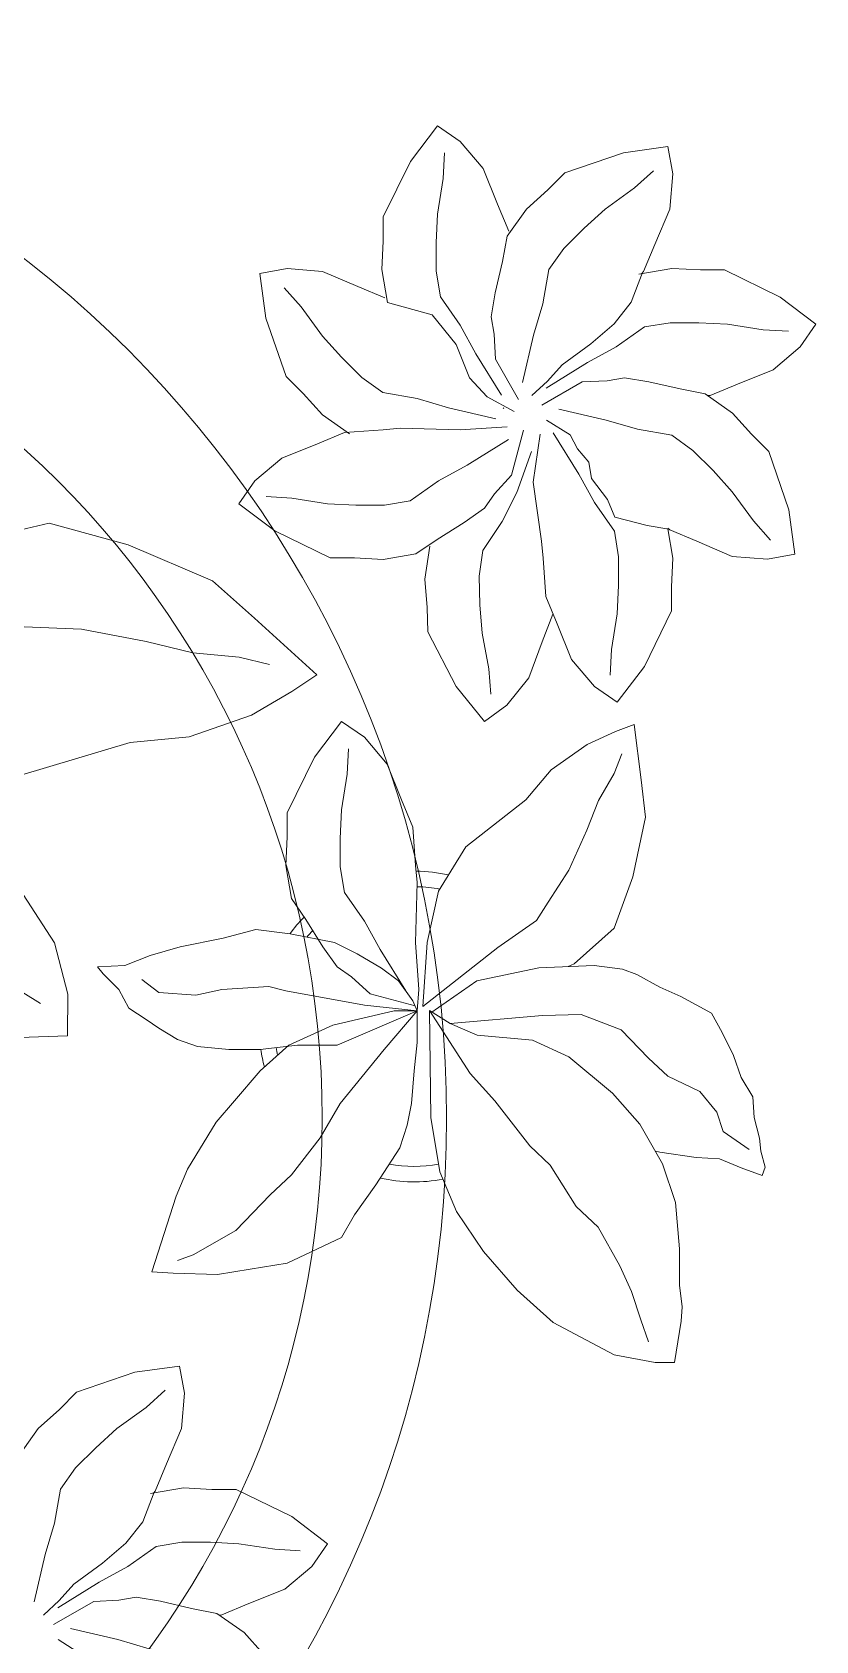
# Model space of a CAD drawing. Header units: millimetres. Extents: x 0 to 11.7, y 0 to 17.
# Drawn here: x 1.058 to 1.312, y 10.9 to 11.421 of the extents above; entities that cross this region are included whole.
import ezdxf

# ---------------------------------------------------------------- set-up
doc = ezdxf.new("R2010")
doc.units = ezdxf.units.MM
doc.layers.add('vegetacion', color=85, linetype='Continuous', lineweight=0)

msp = doc.modelspace()

# ---------------------------------------------------------------- linework, layer by layer
at = {"layer": 'vegetacion'}
for p, q in [((1.180518483033268, 11.37917010340072), (1.189317050519037, 11.39074396943829)), ((1.189317050519037, 11.39074396943829), (1.196681777377478, 11.38565146838175)), ((1.196681777377478, 11.38565146838175), (1.204111678809909, 11.37690162565735)), ((1.171719915547499, 11.36116116784626), (1.180518483033268, 11.37917010340072)), ((1.191141938590135, 11.37366094316684), (1.191598160607953, 11.38194783124976)), ((1.189317050519037, 11.36208707712927), (1.191141938590135, 11.37366094316684)), ((1.204111678809909, 11.37690162565735), (1.208739073561674, 11.36532775961979)), ((1.188860828501277, 11.3528742797634), (1.189317050519037, 11.36208707712927)), ((1.208739073561674, 11.36532775961979), (1.212388849703927, 11.35653162143126)), ((1.171719915547499, 11.35333723440488), (1.171719915547499, 11.36116116784626)), ((1.171263693529738, 11.34407814157484), (1.171719915547499, 11.35333723440488)), ((1.188860828501277, 11.34361518693333), (1.188860828501277, 11.3528742797634)), ((1.207996202042693, 11.33661330280938), (1.210298753430834, 11.34675036934397)), ((1.131771498987291, 11.3428040292076), (1.140580089320792, 11.34441073548052)), ((1.133733931413133, 11.32839854331397), (1.131771498987291, 11.3428040292076)), ((1.140580089320792, 11.34441073548052), (1.152020896131944, 11.3434773960422)), ((1.152020896131944, 11.3434773960422), (1.16347691749985, 11.33856549909069)), ((1.173088581600837, 11.33343018482029), (1.171263693529738, 11.34407814157484)), ((1.190229494554615, 11.33528200338628), (1.188860828501277, 11.34361518693333)), ((1.22338224157977, 11.33301216446227), (1.225334220132709, 11.34408904889159)), ((1.255747955051334, 11.34312028401084), (1.252005258141651, 11.33351437405159)), ((1.282263695699726, 11.34400335998973), (1.300272631254131, 11.33520479250396)), ((1.145141413437045, 11.33201489621786), (1.139604296361199, 11.3381972086587)), ((1.16347691749985, 11.33856549909069), (1.172277507921251, 11.33492647158931)), ((1.20668524712147, 11.32875822347177), (1.207996202042693, 11.33661330280938)), ((1.152034981866734, 11.32254054632818), (1.145141413437045, 11.33201489621786)), ((1.173088581600837, 11.33343018482029), (1.187538445347968, 11.32939701527101)), ((1.196681777377478, 11.32606920602041), (1.190229494554615, 11.33528200338628)), ((1.220429734142726, 11.32287033724378), (1.22338224157977, 11.33301216446227)), ((1.252005258141651, 11.33351437405159), (1.246524761379817, 11.32652525509695)), ((1.300272631254131, 11.33520479250396), (1.311846497291697, 11.32640622501819)), ((1.140246645131697, 11.30944277612755), (1.133733931413133, 11.32839854331397)), ((1.187538445347968, 11.32939701527101), (1.195327455976781, 11.31978746911605)), ((1.20176539414706, 11.31681011319034), (1.196681777377478, 11.32606920602041)), ((1.207665800764971, 11.32319465269885), (1.20668524712147, 11.32875822347177)), ((1.216844963713925, 11.30753379409538), (1.220429734142726, 11.32287033724378)), ((1.210075152328045, 11.30343072405091), (1.20176539414706, 11.31681011319034)), ((1.171634226645608, 11.3042316922793), (1.164773983003158, 11.30915634982676)), ((1.210600792123159, 11.29924793219871), (1.210834630292766, 11.29904230144419)), ((1.159191654105996, 11.29128632185052), (1.171645133962386, 11.29219876588607)), ((1.130071807155446, 11.27557924952407), (1.138821649879844, 11.2830091509565)), ((1.142062332370358, 11.27003941073673), (1.133775444287494, 11.27049563275449)), ((1.172108088603864, 11.26775830064781), (1.162848995773857, 11.26775830064781)), ((1.06350248030833, 11.26184529746837), (1.038163585191342, 11.25601217473996)), ((1.089121144444562, 11.25492748731557), (1.06350248030833, 11.26184529746837)), ((1.154562107690936, 11.25061738769406), (1.136553172136473, 11.25941595517983)), ((1.116458297788824, 11.24321291521741), (1.089121144444562, 11.25492748731557)), ((1.162386041132322, 11.25061738769406), (1.154562107690936, 11.25061738769406)), ((1.171645133962386, 11.25016116567627), (1.162386041132322, 11.25061738769406)), ((1.130039632506907, 11.2311400729823), (1.116458297788824, 11.24321291521741)), ((1.055376809699112, 11.22835006536414), (1.073949539883472, 11.22758861811468)), ((1.073949539883472, 11.22758861811468), (1.09491361558662, 11.22358922467669)), ((1.150157872064142, 11.21279100791179), (1.130039632506907, 11.2311400729823)), ((1.09491361558662, 11.22358922467669), (1.109988446678642, 11.21991023381858)), ((1.109988446678642, 11.21991023381858), (1.125053751974917, 11.21850961848338)), ((1.125053751974917, 11.21850961848338), (1.134914701554976, 11.216110273456)), ((1.142084727249824, 11.20735575090006), (1.150157872064142, 11.21279100791179)), ((1.129038865402038, 11.1996826234307), (1.142084727249824, 11.20735575090006)), ((1.108857070181102, 11.19260983243527), (1.129038865402038, 11.1996826234307)), ((1.054332669436462, 11.18018454077099), (1.089785338037473, 11.19085312972851)), ((1.089785338037473, 11.19085312972851), (1.108857070181102, 11.19260983243527)), ((1.165598982480049, 11.19250074925867), (1.17302888391248, 11.18375090653427)), ((1.065259924338989, 11.12586212577281), (1.055060418693074, 11.14153203924988)), ((1.130469887110905, 11.13014075904829), (1.14154956468559, 11.12875189512377)), ((1.069575700308235, 11.10919355536242), (1.065259924338989, 11.12586212577281)), ((1.178992357430616, 11.1102800049278), (1.170682599249574, 11.12365939406723)), ((1.171138821267391, 11.11764098372771), (1.176678660054677, 11.11352068741832)), ((1.050085439830866, 11.1127531046518), (1.06064331088993, 11.10615667932336)), ((1.069462008877338, 11.09576314941705), (1.069575700308235, 11.10919355536242)), ((1.140180898632252, 11.1102800049278), (1.13464105984491, 11.11166886885232)), ((1.165598982480049, 11.1056504585128), (1.140180898632252, 11.1102800049278)), ((1.182022975120105, 11.10541898119203), (1.167489045125137, 11.10935409564479)), ((1.175309994001339, 11.10379863994677), (1.155431748940941, 11.09916909353174)), ((1.18273989543377, 11.10379863994677), (1.156800414994279, 11.09268772855071)), ((1.18273989543377, 11.10379863994677), (1.165598982480049, 11.1056504585128)), ((1.18273989543377, 11.10379863994677), (1.172051265302912, 11.0912988646262)), ((1.155431748940941, 11.09916909353174), (1.14109334266783, 11.09268772855071)), ((1.047668770030555, 11.09496605375537), (1.069462008877338, 11.09576314941705)), ((1.14109334266783, 11.09268772855071), (1.131838553164243, 11.08440084046782)), ((1.143895849348496, 11.09268772855071), (1.131838553164243, 11.0912988646262)), ((1.156800414994279, 11.09268772855071), (1.143895849348496, 11.09268772855071)), ((1.172051265302912, 11.0912988646262), (1.15777803360379, 11.07375288371327)), ((1.169313933196236, 11.04741076461175), (1.177134882072494, 11.05944758529083)), ((1.142005786703407, 11.05065144710227), (1.135097281862727, 11.04417008212124)), ((1.128644999039807, 11.02014273622726), (1.140637120650013, 11.02199455479328)), ((1.124064642515805, 10.94870656882276), (1.142073578070267, 10.93990800133699)), ((1.136564417836382, 10.92928454578009), (1.144851305919303, 10.92882832376233)), ((1.066334198720426, 10.91035133204221), (1.079713587859885, 10.91866109022322)), ((1.139805100326896, 10.91631480556035), (1.128231234289331, 10.91168741080855)), ((1.066756267723861, 10.91267428820356), (1.061628317537384, 10.90796175522763)), ((1.064857035598379, 10.90487581318396), (1.077916622169425, 10.91237030752643)), ((1.099516777478925, 10.91243028232759), (1.109653844013508, 10.91012773093939)), ((1.128231234289331, 10.91168741080855), (1.119435096100801, 10.90803763466633)), ((1.119435096100801, 10.90803763466633), (1.118577335982025, 10.90797478812758))]:
    msp.add_line(p, q, dxfattribs=at)
for points in [[(1.210298753430834, 11.34675036934397), (1.21190433088185, 11.35490007121138), (1.218143182578785, 11.36371970436829), (1.22501294758905, 11.36994427401356), (1.230545303980989, 11.37547663040553), (1.249501071167401, 11.38198934412412), (1.263906557061034, 11.38395177654991), (1.265513263333958, 11.37514318621643), (1.26457992389561, 11.36370237940528), (1.259668026944155, 11.35224635803738), (1.256028999442776, 11.343445767616), (1.255466910659891, 11.34279480040567)], [(1.225334220132709, 11.34408904889159), (1.230258877680228, 11.3509492925341), (1.236806045007995, 11.35749645986186), (1.243643074181591, 11.36368829367046), (1.25311742407132, 11.37058186210018), (1.259299736512162, 11.37611897917603)], [(1.254532712673722, 11.34263469393639), (1.265180669428275, 11.34445958200752), (1.274439762258339, 11.34400335998973), (1.282263695699726, 11.34400335998973)], [(1.246524761379817, 11.32652525509695), (1.238961034854697, 11.32008251677723), (1.229666625141647, 11.31327552470091), (1.224955320907782, 11.30797107937053), (1.219827370721248, 11.3032585463946)], [(1.224533251904347, 11.30564812320918), (1.237912641043749, 11.31395788139019), (1.247171733873813, 11.31904149815972), (1.256384531239746, 11.32549378098264), (1.264717714786741, 11.32686244703598), (1.273976807616805, 11.32686244703598), (1.283189604982738, 11.32640622501819), (1.294763471020303, 11.32458133694706), (1.303050359103167, 11.3241251149293)], [(1.311846497291697, 11.32640622501819), (1.306753996235216, 11.31904149815972), (1.298004153510817, 11.31161159672732), (1.286430287473252, 11.30698420197552), (1.277634149284665, 11.3033344258333), (1.276776389165946, 11.30327157929455)], [(1.164773983003158, 11.30915634982676), (1.158226815675391, 11.31570351715453), (1.152034981866734, 11.32254054632818)], [(1.215550671186293, 11.30195356092884), (1.208056176843854, 11.31501314749988), (1.207665800764971, 11.32319465269885)], [(1.195327455976781, 11.31978746911605), (1.199631909219022, 11.30901312948777), (1.205371180208658, 11.3028979637528), (1.21418506065703, 11.29809319067533)], [(1.160823204325879, 11.29080180302839), (1.152003571168905, 11.29704065472532), (1.145779001523636, 11.30391041973559), (1.140246645131697, 11.30944277612755)], [(1.223056088782243, 11.30017260435093), (1.236115675353346, 11.3076670986934), (1.24429718055228, 11.30805747477228), (1.249860751325173, 11.30903802841578), (1.257715830662846, 11.30772707349456), (1.267852897197429, 11.30542452210636), (1.276002599064782, 11.3038189446554), (1.284822232221757, 11.29758009295847), (1.291046801866969, 11.2907103279482), (1.296579158258965, 11.28517797155624), (1.303091871977529, 11.26622220436983), (1.305054304403313, 11.25181671847622), (1.296245714069869, 11.25021001220327), (1.284804907258717, 11.25114335164159), (1.273348885890812, 11.2560552485931), (1.26454829546941, 11.25969427609448), (1.263897328259077, 11.26025636487736)], [(1.208189481441877, 11.29574243586049), (1.192852938293413, 11.29932720628932), (1.18271111107498, 11.30227971372636), (1.171634226645608, 11.3042316922793)], [(1.264222811864272, 11.25997532048592), (1.257229593079387, 11.26111099789713), (1.246775920919674, 11.26387738239629), (1.244316233352663, 11.26955575057877), (1.239191884254808, 11.27639891223458), (1.238371988399138, 11.28164048286453), (1.234682457048621, 11.28600845838952), (1.232222769481609, 11.29052203309868), (1.224638732816743, 11.29532680617615)], [(1.228636321948784, 11.2988783118233), (1.243972865097248, 11.2952935413945), (1.254114692315682, 11.29234103395743), (1.265191576745053, 11.29038905540452), (1.272051820387503, 11.28546439785703), (1.27859898771527, 11.27891723052926), (1.284790821523927, 11.27208020135564), (1.291684389953616, 11.26260585146593), (1.297221507029462, 11.25642353902509)], [(1.138821649879844, 11.2830091509565), (1.15039551591741, 11.28763654570827), (1.159191654105996, 11.29128632185052)], [(1.171645133962386, 11.29219876588607), (1.177200589660401, 11.29272016247782), (1.196598389139353, 11.29219876588607), (1.211829596844836, 11.29317638449561)], [(1.217153575222085, 11.29200324216416), (1.213218460769326, 11.27746931216916), (1.207709300535441, 11.27140807679007), (1.204468618044928, 11.2667806820383), (1.1979872530639, 11.26215328728651), (1.189191114875314, 11.25661344849919), (1.182293090716939, 11.2519860537474), (1.171645133962386, 11.25016116567627)], [(1.263937555415623, 11.26002164526352), (1.265562109860923, 11.25054260610898), (1.265105887843163, 11.24128351327892), (1.265105887843163, 11.23345957983753), (1.256307320357394, 11.21545064428307), (1.247508752871624, 11.2038767782455), (1.240144026013184, 11.20896927930204), (1.232714124580752, 11.21771912202644), (1.228086729828988, 11.229292988064), (1.224436953686734, 11.23808912625253), (1.223524509651156, 11.25054260610898), (1.223003113059406, 11.25609806180699), (1.220244926228531, 11.27520466291762), (1.222546891041645, 11.29072706899137)], [(1.226750651062616, 11.29119002363288), (1.235060409243601, 11.27781063449345), (1.240144026013184, 11.26855154166341), (1.246596308836047, 11.25933874429751), (1.247964974889385, 11.25100556075046), (1.247964974889385, 11.24174646792039), (1.247508752871624, 11.23253367055452), (1.245683864800526, 11.22095980451695), (1.245227642782709, 11.21267291643406)], [(1.212292551486314, 11.28897262447461), (1.198913162346912, 11.2806628662936), (1.189654069516848, 11.27557924952407), (1.180441272150915, 11.26912696670115), (1.172108088603864, 11.26775830064781)], [(1.219726747219738, 11.28510231533278), (1.215041041978054, 11.27180622878967), (1.210195594754339, 11.26242030311886), (1.203980745507579, 11.25304569711267), (1.202825385762253, 11.24468027192006), (1.203061896566396, 11.23542420025467), (1.203753297972867, 11.22622606251218), (1.205873229103474, 11.21470258718875), (1.206540979429519, 11.20643005661282)], [(1.136553172136473, 11.25941595517983), (1.124979306098908, 11.2682145226656), (1.130071807155446, 11.27557924952407)], [(1.162848995773857, 11.26775830064781), (1.153636198407924, 11.2682145226656), (1.142062332370358, 11.27003941073673)], [(1.186798123329709, 11.25445907037633), (1.18524581812909, 11.2437679737028), (1.185938402089562, 11.23452355560198), (1.186138253719093, 11.22670217504469), (1.195393963819868, 11.20892386297251), (1.20448529891172, 11.19757852070774), (1.211717541779024, 11.20285748195204), (1.218921516186754, 11.21179425629907), (1.223251762553105, 11.22348254632163), (1.226675662539947, 11.23236904292042)], [(1.167489045125137, 11.10935409564479), (1.161427809746044, 11.11486325587867), (1.156800414994279, 11.11810393836919), (1.152173020242515, 11.12458530335024), (1.146633181455172, 11.1333814415388), (1.142005786703407, 11.14027946569718), (1.140180898632252, 11.15092742245173), (1.140637120650013, 11.16018651528179), (1.140637120650013, 11.16801044872318), (1.149435688135782, 11.18601938427764), (1.158234255621551, 11.19759325031521), (1.165598982480049, 11.19250074925867)], [(1.184564783504925, 11.10518750387129), (1.185933449558263, 11.12597416727476), (1.18964840027445, 11.14259423890468), (1.198446967760219, 11.15694583279128), (1.217868990802913, 11.17217704049671), (1.226146161696931, 11.18189908796825), (1.23774723586331, 11.19018597605117), (1.246936850792906, 11.19435256782467), (1.252998086171999, 11.1966673410322), (1.255279196260915, 11.17865840547773), (1.256647862314253, 11.16662158479866), (1.252541864154182, 11.14722378531971), (1.246480628775146, 11.13060371368977), (1.233576063129306, 11.1190298476522), (1.231594085923348, 11.11816613099998)], [(1.170682599249574, 11.12365939406723), (1.165598982480049, 11.13291848689727), (1.159146699657128, 11.1421312842632), (1.15777803360379, 11.15046446781025), (1.15777803360379, 11.15972356064029), (1.158234255621551, 11.16893635800619), (1.160059143692706, 11.18051022404376), (1.160515365710467, 11.18879711212665)], [(1.184564783504925, 11.10518750387129), (1.20880972502124, 11.12440012149364), (1.221388417797186, 11.13314996421803), (1.22510336851343, 11.13902948816514), (1.231816349632197, 11.14944596759892), (1.237682061289377, 11.16240869756101), (1.241462186579554, 11.17203815410426), (1.246480628775146, 11.18078799682866), (1.248957262585918, 11.18708417995308)], [(1.17302888391248, 11.18375090653427), (1.177656278664244, 11.17217704049671), (1.181306054806498, 11.16338090230815), (1.182218498842019, 11.15092742245173), (1.18273989543377, 11.14537196675371), (1.182218498842019, 11.12597416727476), (1.183196117451587, 11.11074295956931), (1.18273989543377, 11.10379863994677)], [(1.131838553164243, 11.0912988646262), (1.121671319625136, 11.0912988646262), (1.111504086086029, 11.09222477390921), (1.105051803263166, 11.09453954711671), (1.099055742458063, 11.09824318424876), (1.094884569724059, 11.10102091209777), (1.089344730936716, 11.10472454922979), (1.086086002238289, 11.11074295956931), (1.081002385468707, 11.11578916516169), (1.079177497397609, 11.11810393836919), (1.087976064883378, 11.11856689301072), (1.096253235777397, 11.12180757550124), (1.105964247298743, 11.12458530335024), (1.119846431554038, 11.12736303119925), (1.130469887110905, 11.13014075904829)], [(1.14154956468559, 11.12875189512377), (1.155887970958702, 11.12597416727476), (1.163317872391133, 11.12227053014271), (1.171138821267391, 11.11764098372771)], [(1.187116653438807, 11.10321842790765), (1.202045870366987, 11.11354016448664), (1.222079619902786, 11.11771379634087), (1.240060441040896, 11.11856863660017), (1.24926322351314, 11.1173115185718), (1.253864614749261, 11.11565212277432), (1.261368421995883, 11.11147849092009), (1.268093532264118, 11.1085116923731), (1.278075011714805, 11.10308094249046), (1.281472962166106, 11.09684563706966), (1.285224865789417, 11.08930292889934), (1.287702537993482, 11.08221278321923), (1.291454441616793, 11.07592719307732), (1.29187918542317, 11.06923932516631), (1.293578160648849, 11.0625514572553), (1.294002904455283, 11.05837782540107), (1.295454112460504, 11.05314821440297)], [(1.13464105984491, 11.11166886885232), (1.119390209536277, 11.11074295956931), (1.111047864068269, 11.10889114100331), (1.099055742458063, 11.10981705028632), (1.09351590367072, 11.11398364205985)], [(1.176678660054677, 11.11352068741832), (1.181306054806498, 11.10703932243729), (1.18273989543377, 11.10379863994677)], [(1.177134882072494, 11.05944758529083), (1.179481166735343, 11.06680856409071), (1.180849832788681, 11.07375288371327), (1.181762276824259, 11.08440084046782), (1.18273989543377, 11.09361363783373), (1.18273989543377, 11.10009500281475), (1.18273989543377, 11.10379863994677), (1.175309994001339, 11.10379863994677)], [(1.186650369871927, 11.10393752633922), (1.187106591889687, 11.06921592822653), (1.190039447718277, 11.0516699473136), (1.195448937357696, 11.03875351281567), (1.204247504843465, 11.02579078285359), (1.215066484122246, 11.01324471206888), (1.226797907436605, 11.00278193717094), (1.246480628775146, 10.99236545773712), (1.25984141643869, 10.98986550267301), (1.266098175539696, 10.98986550267301), (1.268183761906698, 11.00319859634828)], [(1.254822974243098, 11.06713263233979), (1.246024406757329, 11.07717874806036), (1.231816349632197, 11.08889150049038), (1.220084926317838, 11.09430806979597), (1.202161918476463, 11.09597470650539), (1.193363350990694, 11.09972463910157), (1.186650369871927, 11.10393752633922)], [(1.186650369871927, 11.10393752633922), (1.199922151334931, 11.08346990124764), (1.20785070238793, 11.07467007504894), (1.219177203892286, 11.06008750591965), (1.225831523526097, 11.05380191577774), (1.234184818385529, 11.04042617995572), (1.241334672460141, 11.0337383120447), (1.248413735900328, 11.02121741648196), (1.252165639523639, 11.01287015277347), (1.255138846168506, 11.00366804880571), (1.257616518372572, 10.9965779031256)], [(1.193363350990694, 11.09972463910157), (1.223353851321974, 11.1022763869523), (1.235883793611151, 11.10267866472137), (1.248838479706762, 11.09765019260783), (1.257616518372572, 11.08849837336118), (1.263916884834373, 11.08261506098833), (1.274323108091494, 11.07763687359594), (1.279773986940427, 11.07094900568489), (1.281826915338115, 11.06466341554298), (1.290251000831972, 11.05883038789128)], [(1.131838553164243, 11.08440084046782), (1.123561382270225, 11.07467879299628), (1.117565321465122, 11.06773447337372), (1.108310531961592, 11.05250326566829), (1.104595581245349, 11.04370712747976), (1.096709457795157, 11.01921682694427), (1.103683137209828, 11.01880016776693), (1.118021543482939, 11.01833721312539), (1.128644999039807, 11.02014273622726)], [(1.15777803360379, 11.07375288371327), (1.151260576206937, 11.06268826778137), (1.142005786703407, 11.05065144710227)], [(1.254822974243098, 11.06713263233979), (1.262217909608751, 11.05420419354681), (1.266394557038439, 11.04168329798409), (1.267668788457684, 11.02664816636459), (1.267668788457684, 11.01493182634005), (1.268518276070495, 11.00784168065994), (1.268183761906698, 11.00319859634828)], [(1.259863140124651, 11.05832099668859), (1.261368421995883, 11.05797554763197), (1.273048876672249, 11.05631615183449), (1.280623474553295, 11.05586358934428), (1.287702537993482, 11.05294707551843), (1.29442764826166, 11.05043283946165), (1.295454112460504, 11.05314821440297)], [(1.135097281862727, 11.04417008212124), (1.124017604288042, 11.03264251154783), (1.110135420032691, 11.02477228264229), (1.105051803263166, 11.02292046407626)], [(1.140637120650013, 11.02199455479328), (1.158234255621551, 11.0303277383403), (1.162405428355555, 11.03773501260434), (1.169313933196236, 11.04741076461175)], [(1.049857123659933, 10.91971635633291), (1.04946674758105, 10.92789786153187), (1.048486193937549, 10.9334614323048), (1.049797148858772, 10.94131651164241), (1.05209970024697, 10.951453578177), (1.053705277697929, 10.9596032800444), (1.059944129394864, 10.96842291320132), (1.066813894405129, 10.97464748284659), (1.072346250797125, 10.98017983923856), (1.091302017983537, 10.98669255295715), (1.105707503877113, 10.98865498538294), (1.107314210150093, 10.97984639504946), (1.106380870711746, 10.96840558823831), (1.101468973760234, 10.95694956687041), (1.097829946258855, 10.94814897644903), (1.09726785747597, 10.9474980092387)], [(1.058645910530004, 10.91223700292841), (1.062230680958862, 10.92757354607681), (1.065183188395906, 10.9377153732953), (1.067135166948844, 10.94879225772462), (1.072059824496307, 10.95565250136713), (1.078606991824074, 10.96219966869489), (1.085444020997727, 10.96839150250349), (1.094918370887399, 10.97528507093321), (1.101100683328241, 10.98082218800906)], [(1.097548901867412, 10.94782349284387), (1.09380620495773, 10.93821758288462), (1.088325708195896, 10.93122846392998), (1.080761981670776, 10.92478572561026), (1.071467571957726, 10.91797873353394), (1.066756267723861, 10.91267428820356)], [(1.096333659489801, 10.94733790276942), (1.106981616244354, 10.94916279084055), (1.116240709074418, 10.94870656882276), (1.124064642515805, 10.94870656882276)], [(1.142073578070267, 10.93990800133699), (1.153647444107833, 10.93110943385122), (1.148554943051295, 10.92374470699275), (1.139805100326896, 10.91631480556035)], [(1.079713587859885, 10.91866109022322), (1.088972680689949, 10.92374470699275), (1.098185478055825, 10.93019698981567), (1.106518661602877, 10.93156565586901), (1.115777754432941, 10.93156565586901), (1.124990551798817, 10.93110943385122), (1.136564417836382, 10.92928454578009)], [(1.077916622169425, 10.91237030752643), (1.086098127368359, 10.91276068360531), (1.091661698141309, 10.91374123724881), (1.099516777478925, 10.91243028232759)], [(1.109653844013508, 10.91012773093939), (1.117803545880918, 10.90852215348843), (1.126623179037836, 10.9022833017915), (1.132847748683105, 10.89541353678123)], [(1.07043726876492, 10.90358152065633), (1.085773811913327, 10.89999675022753), (1.095915639131817, 10.89704424279046), (1.106992523561132, 10.89509226423755), (1.113852767203639, 10.89016760669006), (1.120399934531406, 10.88362043936229), (1.126591768340006, 10.87678341018866), (1.133485336769695, 10.86730906029896)], [(1.106023758680351, 10.86467852931895), (1.099030539895466, 10.86581420673016), (1.088576867735753, 10.86858059122932), (1.086117180168799, 10.8742589594118), (1.080992831070887, 10.88110212106761), (1.080172935215217, 10.88634369169756), (1.076483403864756, 10.89071166722255), (1.074023716297745, 10.89522524193171), (1.066439679632879, 10.90003001500918)]]:
    msp.add_lwpolyline(points, dxfattribs=at)
for centre, radius in [((0.8402358426674823, 11.06903710733133), 0.3520133928800404), ((0.8600105406085845, 11.06903710733133), 0.2919392692788874)]:
    msp.add_circle(centre, radius, dxfattribs=at)
for radius, start, end in [(0.05036109651329466, 77.34098315244115, 89.38931818323609), (0.04532498686196556, 79.52950209434196, 88.92337883316453), (0.05036109651329435, 135.2525297179837, 143.403639604064), (0.04532498686196525, 136.6957004460933, 140.2948893378654), (0.05036109651329438, 188.4746926237188, 195.07852756255), (0.0453249868619648, 188.6863203713477, 191.819358782878), (0.05036109651329495, 257.264291760401, 280.5346188410093), (0.04532498686196464, 259.6352623463434, 279.8857110896128)]:
    msp.add_arc((1.181853027771297, 11.09874412210104), radius, start, end, dxfattribs=at)

doc.saveas('drawing.dxf')
